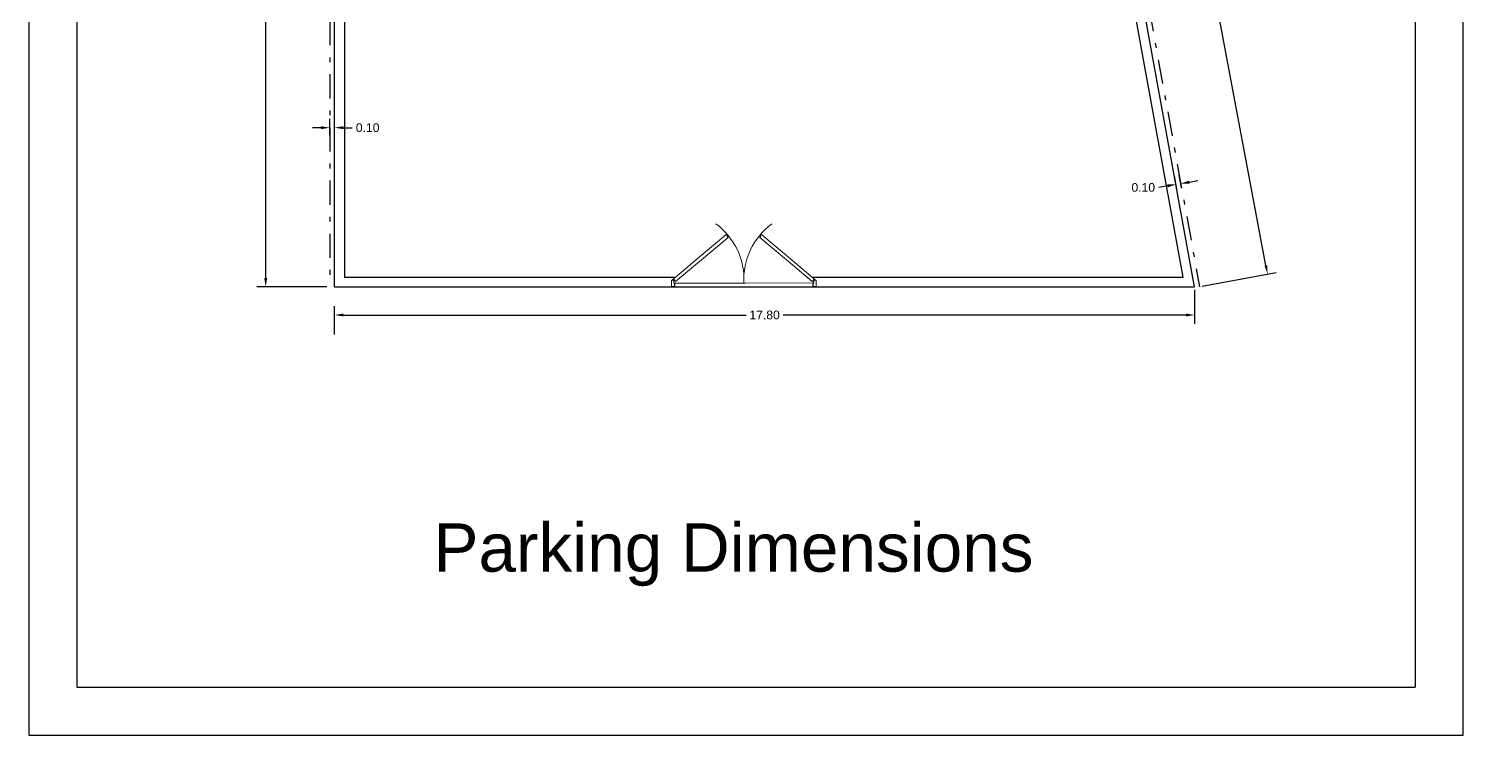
# Model space of a CAD drawing. Header units: metres. Extents: x 118 to 385, y 94 to 136.
# Drawn here: x 210.55 to 240.25, y 93.69 to 108.32 of the extents above; entities that cross this region are included whole.
import ezdxf

# ---------------------------------------------------------------- set-up
doc = ezdxf.new("R2010")
doc.units = ezdxf.units.M
doc.header["$MEASUREMENT"] = 0
doc.linetypes.add('DASHDOT', pattern=[1, 0.5, -0.25, 0, -0.25])
doc.layers.add('Dimention', color=8, linetype='Continuous')
doc.layers.add('Engheta', color=1, linetype='DASHDOT')
doc.layers.add('Mobleman', color=8, linetype='Continuous', lineweight=9)
doc.styles.get("Standard").update_dxf_attribs({"font": 'arial.ttf'})
doc.dimstyles.get("Standard").update_dxf_attribs({"dimtxt": 0.18, "dimasz": 0.18, "dimexe": 0.18, "dimexo": 0.0625, "dimgap": 0.09, "dimtad": 0, "dimtih": 1, "dimtoh": 1, "dimdec": 4, "dimzin": 0, "dimdsep": 46, "dimtxsty": 'Standard', "dimcen": 0.09, "dimadec": 0, "dimazin": 0, "dimtfac": 1, "dimtdec": 4, "dimtofl": 0, "dimtmove": 0, "dimatfit": 3, "dimfxl": 1, "dimtolj": 1, "dimtzin": 0, "dimarcsym": 0})

# ---------------------------------------------------------------- blocks, each defined once
blk = doc.blocks.new('*D291')
at = {"layer": 'Defpoints', "color": 0, "transparency": 16777216}
for p in [(215.458, 124.975), (216.251, 124.975), (216.786, 102.975)]:
    blk.add_point(p, dxfattribs=at)
at = {"layer": 'Dimention', "color": 0, "lineweight": -2, "transparency": 16777216}
for p, q in [((216.189, 124.975), (215.278, 124.975)), ((215.458, 124.795), (215.458, 114.157)), ((215.458, 103.155), (215.458, 113.793)), ((216.723, 102.975), (215.278, 102.975))]:
    blk.add_line(p, q, dxfattribs=at)
at = {"layer": 'Dimention', "color": 0, "transparency": 16777216}
for points in [[(215.428, 124.795), (215.488, 124.795), (215.458, 124.975)], [(215.428, 103.155), (215.488, 103.155), (215.458, 102.975)]]:
    blk.add_solid(points, dxfattribs=at)
at = {"layer": 'Dimention', "color": 0, "transparency": 16777216, "insert": (215.458, 113.975), "char_height": 0.18, "attachment_point": 5}
blk.add_mtext('\\A1;22.00', dxfattribs=at)
blk = doc.blocks.new('*D299')
at = {"layer": 'Defpoints', "color": 0, "transparency": 16777216}
for p in [(230.786, 124.975), (236.199, 103.24), (234.786, 102.975)]:
    blk.add_point(p, dxfattribs=at)
at = {"layer": 'Dimention', "color": 0, "lineweight": -2, "transparency": 16777216}
for p, q in [((230.847, 124.986), (232.257, 125.251)), ((232.113, 125.041), (234.105, 114.411)), ((236.165, 103.417), (234.173, 114.047)), ((234.847, 102.986), (236.376, 103.273))]:
    blk.add_line(p, q, dxfattribs=at)
at = {"layer": 'Dimention', "color": 0, "transparency": 16777216}
for points in [[(232.143, 125.046), (232.084, 125.035), (232.08, 125.217)], [(236.195, 103.422), (236.136, 103.411), (236.199, 103.24)]]:
    blk.add_solid(points, dxfattribs=at)
at = {"layer": 'Dimention', "color": 0, "transparency": 16777216, "insert": (234.139, 114.229), "char_height": 0.18, "attachment_point": 5}
blk.add_mtext('\\A1;22.36', dxfattribs=at)
blk = doc.blocks.new('*D300')
at = {"layer": 'Defpoints', "color": 0, "transparency": 16777216}
for p in [(234.689, 102.975), (234.689, 102.391), (216.885, 101.927)]:
    blk.add_point(p, dxfattribs=at)
at = {"layer": 'Dimention', "color": 0, "lineweight": -2, "transparency": 16777216}
for p, q in [((234.689, 102.912), (234.689, 102.211)), ((216.885, 101.989), (216.885, 102.571)), ((217.065, 102.391), (225.402, 102.391)), ((234.509, 102.391), (226.172, 102.391))]:
    blk.add_line(p, q, dxfattribs=at)
at = {"layer": 'Dimention', "color": 0, "transparency": 16777216}
for points in [[(217.065, 102.421), (217.065, 102.361), (216.885, 102.391)], [(234.509, 102.421), (234.509, 102.361), (234.689, 102.391)]]:
    blk.add_solid(points, dxfattribs=at)
at = {"layer": 'Dimention', "color": 0, "transparency": 16777216, "insert": (225.787, 102.391), "char_height": 0.18, "attachment_point": 5}
blk.add_mtext('\\A1;17.80', dxfattribs=at)
blk = doc.blocks.new('1002')
at = {"color": 0, "linetype": 'Continuous'}
for p, q in [((-0.532537, 0.830803), (-0.616025, 0.357314)), ((-0.56915, 0.349049), (-0.48827, 0.807741)), ((-0.527528, 0.814663), (-0.524919, 0.829459)), ((-0.48827, 0.807741), (-0.527027, 0.814575)), ((-0.616025, 0.357314), (-0.699514, -0.116174)), ((-0.652757, -0.125111), (-0.56915, 0.349049)), ((-0.682379, -0.139435), (-0.679036, -0.120477)), ((-0.678535, -0.120566), (-0.652757, -0.125111)), ((-0.461944, -0.52124), (-0.443854, -0.527824)), ((0.00143, -0.712151), (-0.450367, -0.54771)), ((-0.44368, -0.527346), (-0.434728, -0.502749)), ((-0.434728, -0.502749), (0.01771, -0.667423)), ((0.453228, -0.876592), (0.00143, -0.712151)), ((0.01771, -0.667423), (0.455389, -0.826725)), ((0.441755, -0.864185), (0.455873, -0.869323)), ((0.455389, -0.826725), (0.441929, -0.863706))]:
    blk.add_line(p, q, dxfattribs=at)
for p, q in [((-0.524919, 0.829459), (-0.532537, 0.830803)), ((0.010252, -0.017756), (-0.010252, 0.017756)), ((-0.010252, 0.017756), (0.010252, -0.017756)), ((-0.699514, -0.116174), (-0.703348, -0.135524)), ((-0.450367, -0.54771), (-0.469042, -0.541355)), ((0.455873, -0.869323), (0.453228, -0.876592))]:
    blk.add_line(p, q)
at = {"color": 0}
for p, q in [((-0.476874, 0.82597), (-0.010252, 0.017756)), ((0.476874, -0.82597), (0.010252, -0.017756))]:
    blk.add_line(p, q, dxfattribs=at)
at = {"color": 0, "linetype": 'Continuous'}
for points in [[(-0.476874, 0.82597), (-0.431453, 0.852194), (-0.454579, 0.892249), (-0.534523, 0.846093), (-0.517407, 0.816448), (-0.482884, 0.83638)], [(-0.47617, 0.828597), (-0.43408, 0.852898), (-0.455283, 0.889622), (-0.531896, 0.84539), (-0.516703, 0.819075), (-0.48218, 0.839007)], [(0.476874, -0.82597), (0.522295, -0.799746), (0.545421, -0.839802), (0.465477, -0.885957), (0.448361, -0.856311), (0.482884, -0.83638)], [(0.479501, -0.826674), (0.521591, -0.802374), (0.542794, -0.839098), (0.466181, -0.88333), (0.450988, -0.857015), (0.485511, -0.837083)]]:
    blk.add_lwpolyline(points, close=True, dxfattribs=at)
for centre, start, end in [((0.431621, -0.847837), 116.979957, 173.55321), ((-0.518438, 0.797713), 246.44679, 303.020043)]:
    blk.add_arc(centre, 0.95138, start, end, dxfattribs=at)
blk = doc.blocks.new('door100')
at = {"rotation": 59.99999999999999}
blk.add_blockref('1002', (-1, -0.052447), dxfattribs=at)
blk = doc.blocks.new('*D306')
at = {"layer": 'Defpoints', "color": 0, "transparency": 16777216}
for p in [(216.784, 106.053), (216.885, 106.269), (216.885, 106.053)]:
    blk.add_point(p, dxfattribs=at)
at = {"layer": 'Engheta', "color": 0, "lineweight": -2, "transparency": 16777216}
for p, q in [((216.784, 106.116), (216.784, 106.449)), ((216.885, 106.116), (216.885, 106.449)), ((216.604, 106.269), (216.424, 106.269)), ((217.065, 106.269), (217.245, 106.269))]:
    blk.add_line(p, q, dxfattribs=at)
at = {"layer": 'Engheta', "color": 0, "transparency": 16777216}
for points in [[(216.604, 106.299), (216.604, 106.239), (216.784, 106.269)], [(217.065, 106.299), (217.065, 106.239), (216.885, 106.269)]]:
    blk.add_solid(points, dxfattribs=at)
at = {"layer": 'Engheta', "color": 0, "transparency": 16777216, "insert": (217.569, 106.269), "char_height": 0.18, "attachment_point": 5}
blk.add_mtext('\\A1;0.10', dxfattribs=at)
blk = doc.blocks.new('*D307')
at = {"layer": 'Defpoints', "color": 0, "transparency": 16777216}
for p in [(234.331, 104.943), (234.403, 105.112), (234.429, 104.961)]:
    blk.add_point(p, dxfattribs=at)
at = {"layer": 'Engheta', "color": 0, "lineweight": -2, "transparency": 16777216}
for p, q in [((234.32, 105.005), (234.273, 105.272)), ((234.419, 105.023), (234.372, 105.289)), ((234.58, 105.143), (234.757, 105.174)), ((234.127, 105.063), (233.95, 105.032))]:
    blk.add_line(p, q, dxfattribs=at)
at = {"layer": 'Engheta', "color": 0, "transparency": 16777216}
for points in [[(234.575, 105.173), (234.585, 105.113), (234.403, 105.112)], [(234.122, 105.093), (234.132, 105.034), (234.304, 105.095)]]:
    blk.add_solid(points, dxfattribs=at)
at = {"layer": 'Engheta', "color": 0, "transparency": 16777216, "insert": (233.626, 105.032), "char_height": 0.18, "attachment_point": 5}
blk.add_mtext('\\A1;0.10', dxfattribs=at)

msp = doc.modelspace()

# ---------------------------------------------------------------- linework, layer by layer
for p, q in [((210.55166, 135.68933), (210.55166, 93.68933)), ((240.25166, 93.68933), (240.25166, 135.68933)), ((211.55166, 134.68933), (211.55166, 94.68933)), ((239.25166, 134.68933), (239.25166, 94.68933)), ((216.88512, 102.97493), (216.88595, 124.97493)), ((234.68884, 102.97493), (230.68848, 124.97493)), ((217.08797, 110.61796), (217.08797, 103.17493)), ((234.44919, 103.17493), (233.09579, 110.61796)), ((216.88512, 103.17493), (216.88512, 103.17493)), ((217.08797, 103.17493), (223.94186, 103.17493)), ((225.35645, 103.17493), (225.35892, 103.17493)), ((226.77359, 103.17493), (234.44919, 103.17493)), ((216.88512, 102.97493), (234.68884, 102.97493)), ((211.55166, 94.68933), (239.25166, 94.68933)), ((210.55166, 93.68933), (240.25166, 93.68933))]:
    msp.add_line(p, q)
at = {"layer": 'Engheta'}
for p, q in [((216.78394, 124.97493), (216.78394, 102.97493)), ((230.78687, 124.99282), (234.79048, 102.97493))]:
    msp.add_line(p, q, dxfattribs=at)

# ---------------------------------------------------------------- block references
at = {"layer": 'Mobleman', "xscale": 1.5, "yscale": 1.5, "zscale": 1.5, "rotation": 180.0013761160757}
msp.add_blockref('door100', (223.85769, 102.97486), dxfattribs=at)

# ---------------------------------------------------------------- texts
at = {"insert": (218.93109, 98.07716), "char_height": 1, "attachment_point": 1}
msp.add_mtext_dynamic_manual_height_columns('Parking Dimensions', width=12.9686917, gutter_width=1, heights=[0], dxfattribs=at)

# ---------------------------------------------------------------- dimensions: what is measured, and where the dimension line sits
at = {"layer": 'Dimention'}
for base, p1, p2, angle, picture, middle in [((236.19859, 103.23964), (230.78596, 124.97493), (234.78596, 102.97493), 280.613638, '*D299', (234.13937, 114.22855)), ((215.45751, 124.97493), (216.78596, 102.97493), (216.25102, 124.97493), 90, '*D291', (215.45751, 113.97493))]:
    dim = msp.add_linear_dim(base=base, p1=p1, p2=p2, angle=angle, dimstyle='Standard', override={"dimdec": 2}, dxfattribs=at)
    dim.commit()
    dim.dimension.update_dxf_attribs({"geometry": picture, "text_midpoint": middle})
dim = msp.add_linear_dim(base=(234.68884, 102.39149), p1=(216.88508, 101.92672), p2=(234.68884, 102.97493), dimstyle='Standard', override={"dimdec": 2}, dxfattribs=at)
dim.commit()
dim.dimension.update_dxf_attribs({"geometry": '*D300', "text_midpoint": (225.78696, 102.39149)})
at = {"layer": 'Engheta'}
dim = msp.add_linear_dim(base=(216.88523, 106.26942), p1=(216.78394, 106.05346), p2=(216.88523, 106.05346), dimstyle='Standard', override={"dimdec": 2}, dxfattribs=at)
dim.commit()
dim.dimension.update_dxf_attribs({"geometry": '*D306', "text_midpoint": (217.5687, 106.26942)})
dim = msp.add_linear_dim(base=(234.40286, 105.11187), p1=(234.3309, 104.94342), p2=(234.42934, 104.96099), angle=9.955926, dimstyle='Standard', override={"dimdec": 2}, dxfattribs=at)
dim.commit()
dim.dimension.update_dxf_attribs({"geometry": '*D307', "text_midpoint": (233.62632, 105.03234), "dimtype": 160})

doc.saveas('drawing.dxf')
